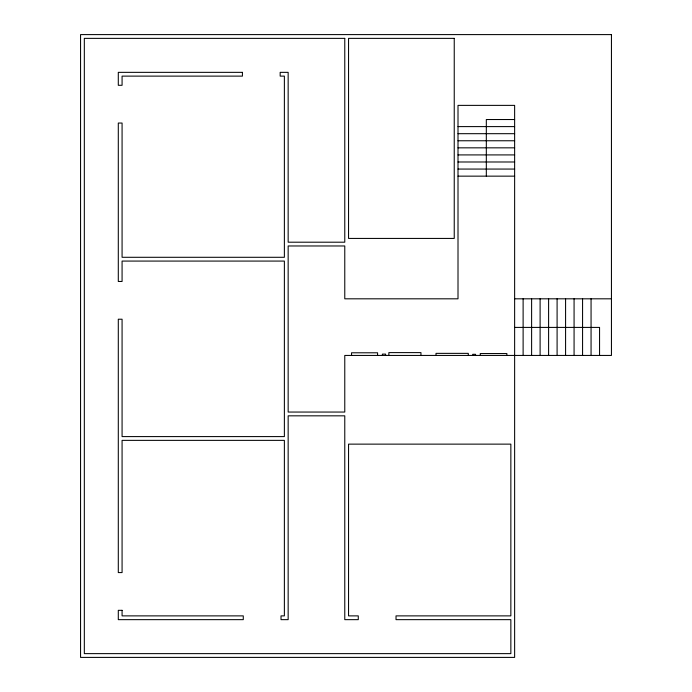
<?xml version="1.0" encoding="UTF-8"?>
<svg xmlns="http://www.w3.org/2000/svg" width="692" height="692" viewBox="0 0 692 692"><rect width="100%" height="100%" fill="white"/><g stroke="black" fill="none" stroke-linecap="round" stroke-linejoin="round"><path stroke-width="1.04" d="M514.632 119.526L486.32 119.526L486.32 176.149M458.009 126.601L514.632 126.601M458.009 133.686L514.632 133.686M458.009 140.761L514.632 140.761M458.009 147.837L514.632 147.837M458.009 154.913L514.632 154.913M458.009 161.989L514.632 161.989M458.009 169.064L514.632 169.064M458.009 176.149L514.632 176.149M514.632 298.814L611.443 298.814M514.632 327.411L599.557 327.411L599.557 355.437M591.063 298.814L591.063 355.437M582.569 298.814L582.569 355.437M574.075 298.814L574.075 355.437M565.58 298.814L565.58 355.437M557.095 298.814L557.095 355.437M548.6 298.814L548.6 355.437M540.106 298.814L540.106 355.437M531.612 298.814L531.612 355.437M523.117 298.814L523.117 355.437M506.873 355.437L506.873 353.551L480.257 353.551L480.257 355.437M475.551 355.437L475.551 354.304L472.714 354.304L472.714 355.437M468.285 355.437L468.285 353.361L436.012 353.361L436.012 355.437M420.952 355.437L420.952 352.609L388.869 352.609L388.869 355.437M385.6 355.437L385.6 354.114L382.391 354.114L382.391 355.437M377.59 355.437L377.59 352.79L351.545 352.79L351.545 355.437M611.443 34.6L80.557 34.6L80.557 657.4L514.632 657.4L514.632 105.374L458.009 105.374L458.009 298.814L344.772 298.814L344.772 245.971L288.157 245.971L288.157 412.051L344.772 412.051L344.772 355.437L611.443 355.437L611.443 34.6M344.772 38.371L84.329 38.371L84.329 653.629L510.852 653.629L510.852 619.651L396.023 619.651L396.023 615.88L510.852 615.88L510.852 444.134L348.552 444.134L348.552 615.88L358.274 615.88L358.274 619.651L344.772 619.651L344.772 415.831L288.157 415.831L288.157 619.651L281.021 619.651L281.021 615.88L284.377 615.88L284.377 440.363L122.077 440.363L122.077 572.578L118.297 572.578L118.297 319.22L122.077 319.22L122.077 436.591L284.377 436.591L284.377 261.074L122.077 261.074L122.077 281.471L118.297 281.471L118.297 123.046L122.077 123.046L122.077 257.294L284.377 257.294L284.377 76.12L280.173 76.12L280.173 72.349L288.157 72.349L288.157 242.2L344.772 242.2L344.772 38.371M454.237 38.371L348.552 38.371L348.552 238.429L454.237 238.429L454.237 38.371M242.425 72.349L118.297 72.349L118.297 85.298L122.077 85.298L122.077 76.12L242.425 76.12L242.425 72.349M122.077 610.327L118.297 610.327L118.297 619.651L243.273 619.651L243.273 615.88L122.077 615.88L122.077 610.327"/></g></svg>
